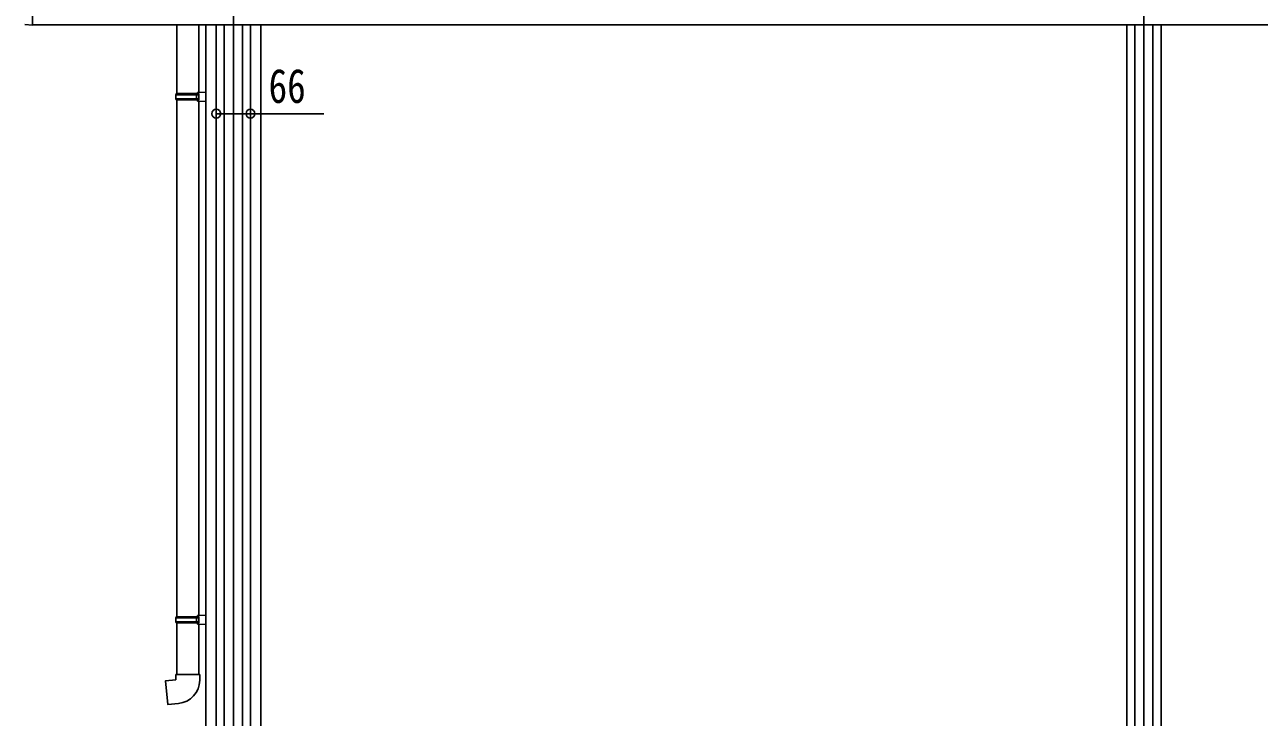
# Model space of a CAD drawing. Units: millimetres, scale not verified. Extents: x -8410 to 8410, y -5940 to 5940.
# Drawn here: x -3865 to -1479, y 1372 to 2712 of the extents above; entities that cross this region are included whole.
import ezdxf
from ezdxf.enums import TextEntityAlignment as Align

# ---------------------------------------------------------------- set-up
doc = ezdxf.new("R2010")
doc.units = ezdxf.units.MM
doc.header["$LTSCALE"] = 30
for name, color, linetype in [('0-3_YKK_12', 2, 'Continuous'), ('0-4_YKK_13', 4, 'Continuous'), ('0-5_YKK_A1', 4, 'Continuous'), ('0-6_YKK_D', 6, 'Continuous')]:
    doc.layers.add(name, color=color, linetype=linetype)
doc.styles.add('ＭＳ ゴシック', font='')
doc.styles.get('ＭＳ ゴシック').set_extended_font_data('MS Gothic')

msp = doc.modelspace()

# ---------------------------------------------------------------- linework, layer by layer
at = {"layer": '0-3_YKK_12'}
for p, q in [((-3462.05, 3616.18), (-3462.05, 595.1)), ((-1702.05, 3616.18), (-1702.05, 602.06))]:
    msp.add_line(p, q, dxfattribs=at)
at = {"layer": '0-4_YKK_13'}
for p, q in [((-3850.05, 2710.96), (-3865.34, 2711.76)), ((-3571.05, 2711.46), (-3571.05, 2578.26)), ((-3529.05, 2580.82), (-3529.05, 2711.46)), ((-3573.05, 2576.26), (-3572.05, 2578.26)), ((-3572.05, 2578.26), (-3529.05, 2578.26)), ((-3533.53, 2576.26), (-3533.96, 2578.26)), ((-3531.05, 2580.76), (-3515.05, 2581.23)), ((-3531.05, 2578.76), (-3531.05, 2580.76)), ((-3531.05, 2578.76), (-3529.05, 2578.76)), ((-3529.05, 2578.26), (-3529.05, 2577.71)), ((-3515.05, 2581.23), (-3515.05, 2563.29)), ((-3573.05, 2576.26), (-3529.05, 2576.26)), ((-3573.05, 2576.26), (-3573.05, 2568.26)), ((-3573.05, 2568.26), (-3529.05, 2568.26)), ((-3573.05, 2568.26), (-3572.05, 2566.26)), ((-3572.05, 2566.26), (-3529.05, 2566.26)), ((-3571.05, 2566.26), (-3571.05, 1567.03)), ((-3531.05, 2563.76), (-3531.05, 2565.76)), ((-3531.05, 2563.76), (-3515.05, 2563.29)), ((-3529.05, 1569.59), (-3529.05, 2563.7)), ((-3573.05, 1565.03), (-3572.05, 1567.03)), ((-3573.05, 1565.03), (-3529.05, 1565.03)), ((-3573.05, 1565.03), (-3573.05, 1557.03)), ((-3573.05, 1557.03), (-3529.05, 1557.03)), ((-3573.05, 1557.03), (-3572.05, 1555.03)), ((-3572.05, 1567.03), (-3529.05, 1567.03)), ((-3572.05, 1555.03), (-3529.05, 1555.03)), ((-3571.05, 1555.03), (-3571.05, 1455.03)), ((-3533.53, 1565.03), (-3533.96, 1567.03)), ((-3531.05, 1569.53), (-3515.05, 1570)), ((-3531.05, 1567.53), (-3531.05, 1569.53)), ((-3531.05, 1567.53), (-3529.05, 1567.53)), ((-3531.05, 1552.53), (-3531.05, 1554.53)), ((-3531.05, 1552.53), (-3515.05, 1552.06)), ((-3529.05, 1567.03), (-3529.05, 1566.48)), ((-3529.05, 1455.03), (-3529.05, 1552.47)), ((-3515.05, 1570), (-3515.05, 1552.06)), ((-3573.05, 1455.03), (-3527.05, 1455.03)), ((-3573.05, 1445.03), (-3573.05, 1455.03)), ((-3527.05, 1455.03), (-3527.05, 1444.12))]:
    msp.add_line(p, q, dxfattribs=at)
for points in [[(-3531.05, 2565.76), (-3529.05, 2565.76), (-3529.05, 2578.76)], [(-3533.53, 2576.26), (-3533.53, 2568.26), (-3533.96, 2566.26)], [(-3533.53, 1565.03), (-3533.53, 1557.03), (-3533.96, 1555.03)], [(-3531.05, 1554.53), (-3529.05, 1554.53), (-3529.05, 1567.53)], [(-3568.13, 1399.29), (-3588.96, 1397.46), (-3592.97, 1443.29), (-3573.05, 1445.03)]]:
    msp.add_lwpolyline(points, dxfattribs=at)
msp.add_arc((-3572.05, 1444.12), 45, 275, 0, dxfattribs=at)
at = {"layer": '0-5_YKK_A1'}
for p, q in [((-3850.05, 3547.96), (-3850.05, 2710.96)), ((-3850.05, 2711.46), (445.95, 2711.46)), ((-3515.05, 2711.46), (-3515.05, 1347.46)), ((-3495.05, 2711.46), (-3495.05, 797.46)), ((-3479.55, 2711.46), (-3479.55, 797.46)), ((-3444.55, 2711.46), (-3444.55, 797.46)), ((-3429.05, 2711.46), (-3429.05, 797.46)), ((-3409.05, 2711.46), (-3409.05, 1347.46)), ((-1735.05, 2711.46), (-1735.05, 797.46)), ((-1719.55, 2711.46), (-1719.55, 797.46)), ((-1684.55, 2711.46), (-1684.55, 797.46)), ((-1669.05, 2711.46), (-1669.05, 797.46))]:
    msp.add_line(p, q, dxfattribs=at)
at = {"layer": '0-6_YKK_D'}
for p, q in [((-3495.05, 2578.44), (-3495.05, 2538.49)), ((-3429.05, 2578.44), (-3429.05, 2538.49))]:
    msp.add_line(p, q, dxfattribs=at)
msp.add_lwpolyline([(-3495.05, 2539.49), (-3429.05, 2539.49), (-3287.32, 2539.49)], dxfattribs=at)
for centre in [(-3495.05, 2539.49), (-3429.05, 2539.49)]:
    msp.add_circle(centre, 8.5, dxfattribs=at)

# ---------------------------------------------------------------- texts
at = {"layer": '0-6_YKK_D', "style": 'ＭＳ ゴシック', "width": 0.8}
msp.add_text('66', height=65.98, dxfattribs=at).set_placement((-3393.98, 2540.56), align=Align.BOTTOM_LEFT)

doc.saveas('drawing.dxf')
